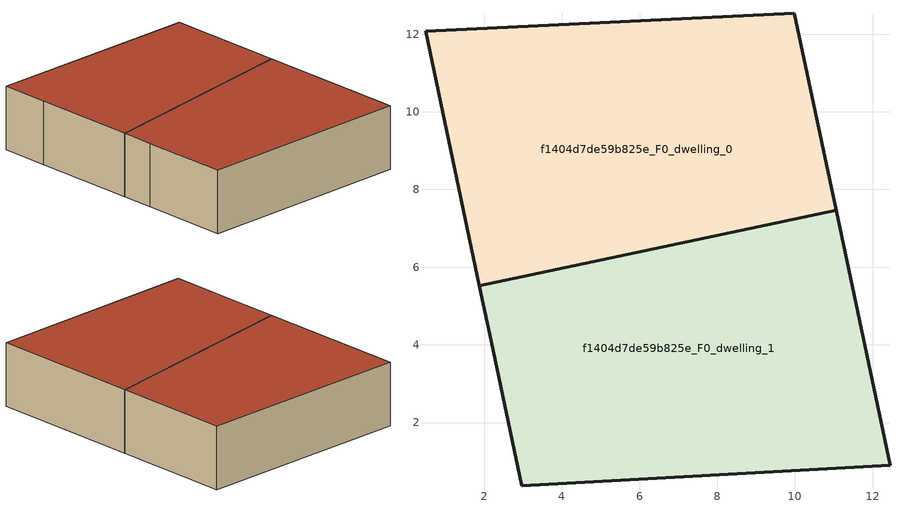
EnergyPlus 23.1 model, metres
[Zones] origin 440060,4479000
f1404d7de59b825e_F0_dwelling_0
 floor ground (EU_floor_Construction): 9.98,12.54 11.06,7.46 1.88,5.52 0.93,9.98 0.49,12.08 z0
 wall outside (EU_wall_Construction): 0.93,9.98 1.88,5.52 11.06,7.46 9.98,12.54 0.49,12.08 0.93,9.98 z0:3
 roof outside (EU_roof_Construction): 11.06,7.46 9.98,12.54 0.49,12.08 0.93,9.98 1.88,5.52 z3
f1404d7de59b825e_F0_dwelling_1
 floor ground (EU_floor_Construction): 11.06,7.46 12.45,0.9 2.97,0.37 2.18,4.09 1.88,5.52 z0
 wall outside (EU_wall_Construction): 2.18,4.09 2.97,0.37 12.45,0.9 11.06,7.46 1.88,5.52 2.18,4.09 z0:3
 roof outside (EU_roof_Construction): 12.45,0.9 11.06,7.46 1.88,5.52 2.18,4.09 2.97,0.37 z3
[Building]
EU S2 Campaign: North Axis=0; Terrain=City; Solar Distribution=FullExterior
[Site:Location]
Madrid: Latitude=40.5; Longitude=-3.5; Time Zone=1; Elevation=609
[SizingPeriod:WeatherFileDays]
AnnualSizingPeriod: Begin Month=1; Begin Day of Month=1; End Month=12; End Day of Month=31; Day of Week for Start Day=Monday; Use Weather File Daylight Saving Period=No; Use Weather File Rain and Snow Indicators=No
[MATERIAL]
EU_InternalMass_Material: Roughness=MediumRough; Thickness=0.1; Conductivity=1; Density=1800; Specific Heat=900; Thermal Absorptance=0.9; Solar Absorptance=0.7; Visible Absorptance=0.7
[MATERIAL:NOMASS] Roughness=MediumRough; Thermal Absorptance=0.9; Solar Absorptance=0.7; Visible Absorptance=0.7
Name | Thermal Resistance
EU_wall_NoMass | 1.60022
EU_roof_NoMass | 1.57597
EU_floor_NoMass | 0.470652
[CONSTRUCTION]
EU_wall_Construction: EU_wall_NoMass
EU_roof_Construction: EU_roof_NoMass
EU_floor_Construction: EU_floor_NoMass
EU_InternalMass_Construction: EU_InternalMass_Material
[ZONE] Type=1; Multiplier=1; Ceiling Height=autocalculate; Floor Area=autocalculate; Part of Total Floor Area=Yes
Name | Volume
f1404d7de59b825e_F0_dwelling_0 | 167.519
f1404d7de59b825e_F0_dwelling_1 | 168.45
[INTERNALMASS] Construction=EU_InternalMass_Construction
Name | Zone or ZoneList | Surface Area
f1404d7de59b825e_F0_dwelling_0_EU_InternalMass | f1404d7de59b825e_F0_dwelling_0 | 55.8395
f1404d7de59b825e_F0_dwelling_1_EU_InternalMass | f1404d7de59b825e_F0_dwelling_1 | 56.1502
[OTHEREQUIPMENT] Fuel Type=Electricity; Design Level Calculation Method=Watts/Area; Power per Zone Floor Area=1; Fraction Latent=0; Fraction Radiant=0; Fraction Lost=0; Carbon Dioxide Generation Rate=0; EndUse Subcategory=EU_Step8_InternalGains
Name | Zone or ZoneList or Space or SpaceList | Schedule
EU_Step8_InternalGain_f1404d7de59b825e_F0_dwelling_0_f000 | f1404d7de59b825e_F0_dwelling_0 | EU_Step8_GainSchedule_f1404d7de59b825e_F0_dwelling_0_f000
EU_Step8_InternalGain_f1404d7de59b825e_F0_dwelling_1_f000 | f1404d7de59b825e_F0_dwelling_1 | EU_Step8_GainSchedule_f1404d7de59b825e_F0_dwelling_1_f000
[ZONEVENTILATION:DESIGNFLOWRATE] Schedule=EU_AlwaysOn; Design Flow Rate Calculation Method=AirChanges/Hour; Air Changes per Hour=0.480704; Ventilation Type=Natural; Fan Pressure Rise=0; Fan Total Efficiency=1; Constant Term Coefficient=1; Temperature Term Coefficient=0; Velocity Term Coefficient=0; Velocity Squared Term Coefficient=0; Minimum Indoor Temperature=-100; Maximum Indoor Temperature=100; Delta Temperature=-100; Minimum Outdoor Temperature=-100; Maximum Outdoor Temperature=100; Maximum Wind Speed=40
Name | Zone or ZoneList or Space or SpaceList
EU_ConstantAir_f1404d7de59b825e_F0_dwelling_0 | f1404d7de59b825e_F0_dwelling_0
EU_ConstantAir_f1404d7de59b825e_F0_dwelling_1 | f1404d7de59b825e_F0_dwelling_1
[HVACTEMPLATE:THERMOSTAT] Constant Heating Setpoint=20; Constant Cooling Setpoint=50
EU_HeatOnly_f1404d7de59b825e_F0_dwelling_0; EU_HeatOnly_f1404d7de59b825e_F0_dwelling_1
[HVACTEMPLATE:ZONE:IDEALLOADSAIRSYSTEM] System Availability Schedule=EU_AlwaysOn; Maximum Heating Supply Air Temperature=50; Minimum Cooling Supply Air Temperature=13; Maximum Heating Supply Air Humidity Ratio=0.0156; Minimum Cooling Supply Air Humidity Ratio=0.0077; Heating Limit=NoLimit; Cooling Limit=NoLimit; Heating Availability Schedule=EU_AlwaysOn; Cooling Availability Schedule=EU_CoolingOff; Dehumidification Control Type=ConstantSensibleHeatRatio; Cooling Sensible Heat Ratio=0.7; Dehumidification Setpoint=60; Humidification Control Type=None; Humidification Setpoint=30; Outdoor Air Method=None; Outdoor Air Flow Rate per Person=0.00944; Outdoor Air Flow Rate per Zone Floor Area=0; Outdoor Air Flow Rate per Zone=0; Demand Controlled Ventilation Type=None; Outdoor Air Economizer Type=NoEconomizer; Heat Recovery Type=None; Sensible Heat Recovery Effectiveness=0.7; Latent Heat Recovery Effectiveness=0.65
Name | Template Thermostat
f1404d7de59b825e_F0_dwelling_0 | EU_HeatOnly_f1404d7de59b825e_F0_dwelling_0
f1404d7de59b825e_F0_dwelling_1 | EU_HeatOnly_f1404d7de59b825e_F0_dwelling_1
[SIZING:ZONE] Zone Cooling Design Supply Air Temperature Input Method=SupplyAirTemperature; Zone Cooling Design Supply Air Temperature=13; Zone Heating Design Supply Air Temperature Input Method=SupplyAirTemperature; Zone Heating Design Supply Air Temperature=50; Zone Cooling Design Supply Air Humidity Ratio=0.008; Zone Heating Design Supply Air Humidity Ratio=0.008; Cooling Design Air Flow Method=DesignDay; Cooling Design Air Flow Rate=0; Cooling Minimum Air Flow per Zone Floor Area=0.000762; Cooling Minimum Air Flow=0; Cooling Minimum Air Flow Fraction=0.2; Heating Design Air Flow Method=DesignDay; Heating Design Air Flow Rate=0; Heating Maximum Air Flow per Zone Floor Area=0.002032; Heating Maximum Air Flow=0.141576; Heating Maximum Air Flow Fraction=0.3; Account for Dedicated Outdoor Air System=No; Dedicated Outdoor Air System Control Strategy=NeutralSupplyAir; Dedicated Outdoor Air Low Setpoint Temperature for Design=autosize; Dedicated Outdoor Air High Setpoint Temperature for Design=autosize; Zone Load Sizing Method=Sensible Load Only No Latent Load; Zone Latent Cooling Design Supply Air Humidity Ratio Input Method=HumidityRatioDifference; Zone Cooling Design Supply Air Humidity Ratio Difference=0.005; Zone Latent Heating Design Supply Air Humidity Ratio Input Method=HumidityRatioDifference; Zone Humidification Design Supply Air Humidity Ratio Difference=0.005
f1404d7de59b825e_F0_dwelling_0; f1404d7de59b825e_F0_dwelling_1
[SCHEDULE:CONSTANT]
Name | Hourly Value
EU_AlwaysOn | 1
EU_CoolingOff | 0
[SCHEDULE:FILE] Column Number=1; Rows to Skip at Top=0; Number of Hours of Data=8760; Column Separator=Comma; Interpolate to Timestep=No; Minutes per Item=60; Adjust Schedule for Daylight Savings=Yes
Name | File
EU_Step8_GainSchedule_f1404d7de59b825e_F0_dwelling_0_f000 | C:\Users\o_iseri\Desktop\OpenUBEM\openubem\outputs\eu_evidence\EU-11\ES-MAD-BERRUGUETE\idfs\f1404d7de59b825e\f1404d7de59b825e_F0_dwelling_0_f000_gain.csv
EU_Step8_GainSchedule_f1404d7de59b825e_F0_dwelling_1_f000 | C:\Users\o_iseri\Desktop\OpenUBEM\openubem\outputs\eu_evidence\EU-11\ES-MAD-BERRUGUETE\idfs\f1404d7de59b825e\f1404d7de59b825e_F0_dwelling_1_f000_gain.csv
